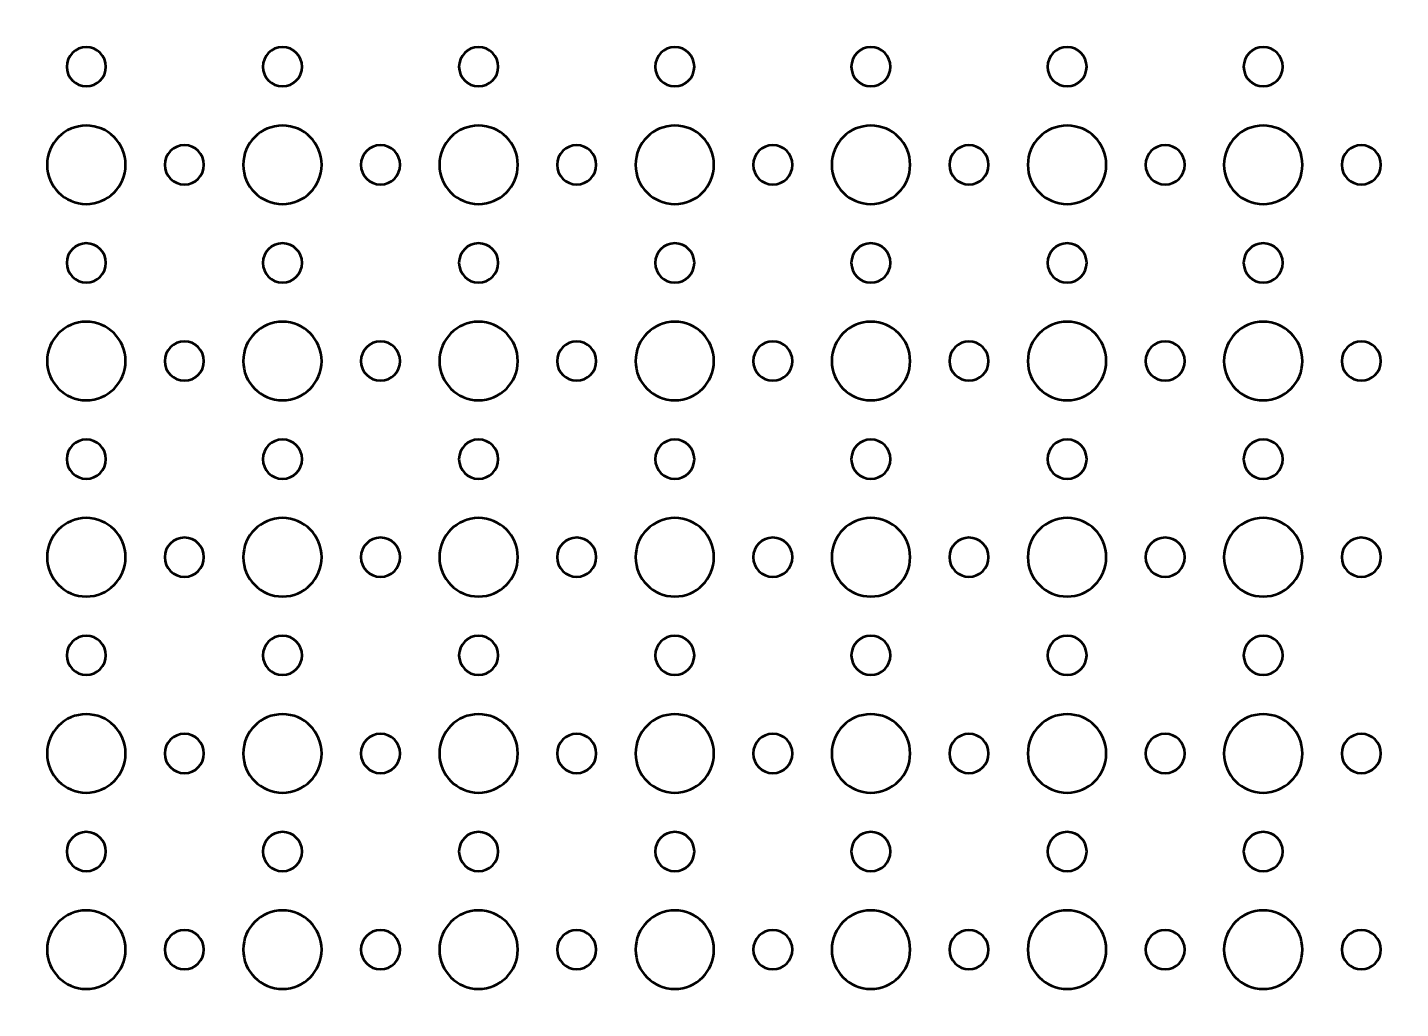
# Model space of a CAD drawing. Header units: centimetres. Extents: x -42 to 42, y -29.9 to 29.9.
# Drawn here: x 0.3 to 10.8, y -22.2 to -14.7 of the extents above; entities that cross this region are included whole.
import ezdxf

# ---------------------------------------------------------------- set-up
doc = ezdxf.new("R2010")
doc.units = ezdxf.units.CM
doc.header["$MEASUREMENT"] = 0
doc.layers.add('Layer 1', color=7, linetype='Continuous')

msp = doc.modelspace()

# ---------------------------------------------------------------- linework, layer by layer
at = {"layer": 'Layer 1', "lineweight": 53}
for points, knots in [([(41.95, 29.45), (41.95, 29.45), (41.95, -29.45), (41.95, -29.45), (41.95, -29.45), (41.95, -29.72614), (41.72614, -29.95), (41.45, -29.95), (41.45, -29.95), (41.45, -29.95), (-41.45, -29.95), (-41.45, -29.95), (-41.45, -29.95), (-41.72614, -29.95), (-41.95, -29.72614), (-41.95, -29.45), (-41.95, -29.45), (-41.95, -29.45), (-41.95, 29.45), (-41.95, 29.45), (-41.95, 29.45), (-41.95, 29.72614), (-41.72614, 29.95), (-41.45, 29.95), (-41.45, 29.95), (-41.45, 29.95), (41.45, 29.95), (41.45, 29.95), (41.45, 29.95), (41.72614, 29.95), (41.95, 29.72614), (41.95, 29.45)], [0, 0, 0, 0, 0.11111111, 0.11111111, 0.11111111, 0.11111111, 0.22222222, 0.22222222, 0.22222222, 0.22222222, 0.33333333, 0.33333333, 0.33333333, 0.33333333, 0.44444444, 0.44444444, 0.44444444, 0.44444444, 0.55555556, 0.55555556, 0.55555556, 0.55555556, 0.66666667, 0.66666667, 0.66666667, 0.66666667, 0.77777778, 0.77777778, 0.77777778, 0.77777778, 1, 1, 1, 1]), ([(0.75, -15.15), (0.66716, -15.15), (0.6, -15.08284), (0.6, -15), (0.6, -15), (0.6, -14.91716), (0.66716, -14.85), (0.75, -14.85), (0.75, -14.85), (0.83284, -14.85), (0.9, -14.91716), (0.9, -15), (0.9, -15), (0.9, -15.08284), (0.83284, -15.15), (0.75, -15.15)], [0, 0, 0, 0, 0.2, 0.2, 0.2, 0.2, 0.4, 0.4, 0.4, 0.4, 0.6, 0.6, 0.6, 0.6, 1, 1, 1, 1]), ([(2.25, -15.15), (2.16716, -15.15), (2.1, -15.08284), (2.1, -15), (2.1, -15), (2.1, -14.91716), (2.16716, -14.85), (2.25, -14.85), (2.25, -14.85), (2.33284, -14.85), (2.4, -14.91716), (2.4, -15), (2.4, -15), (2.4, -15.08284), (2.33284, -15.15), (2.25, -15.15)], [0, 0, 0, 0, 0.2, 0.2, 0.2, 0.2, 0.4, 0.4, 0.4, 0.4, 0.6, 0.6, 0.6, 0.6, 1, 1, 1, 1]), ([(3.75, -15.15), (3.66716, -15.15), (3.6, -15.08284), (3.6, -15), (3.6, -15), (3.6, -14.91716), (3.66716, -14.85), (3.75, -14.85), (3.75, -14.85), (3.83284, -14.85), (3.9, -14.91716), (3.9, -15), (3.9, -15), (3.9, -15.08284), (3.83284, -15.15), (3.75, -15.15)], [0, 0, 0, 0, 0.2, 0.2, 0.2, 0.2, 0.4, 0.4, 0.4, 0.4, 0.6, 0.6, 0.6, 0.6, 1, 1, 1, 1]), ([(5.25, -15.15), (5.16716, -15.15), (5.1, -15.08284), (5.1, -15), (5.1, -15), (5.1, -14.91716), (5.16716, -14.85), (5.25, -14.85), (5.25, -14.85), (5.33284, -14.85), (5.4, -14.91716), (5.4, -15), (5.4, -15), (5.4, -15.08284), (5.33284, -15.15), (5.25, -15.15)], [0, 0, 0, 0, 0.2, 0.2, 0.2, 0.2, 0.4, 0.4, 0.4, 0.4, 0.6, 0.6, 0.6, 0.6, 1, 1, 1, 1]), ([(6.75, -15.15), (6.66716, -15.15), (6.6, -15.08284), (6.6, -15), (6.6, -15), (6.6, -14.91716), (6.66716, -14.85), (6.75, -14.85), (6.75, -14.85), (6.83284, -14.85), (6.9, -14.91716), (6.9, -15), (6.9, -15), (6.9, -15.08284), (6.83284, -15.15), (6.75, -15.15)], [0, 0, 0, 0, 0.2, 0.2, 0.2, 0.2, 0.4, 0.4, 0.4, 0.4, 0.6, 0.6, 0.6, 0.6, 1, 1, 1, 1]), ([(8.25, -15.15), (8.16716, -15.15), (8.1, -15.08284), (8.1, -15), (8.1, -15), (8.1, -14.91716), (8.16716, -14.85), (8.25, -14.85), (8.25, -14.85), (8.33284, -14.85), (8.4, -14.91716), (8.4, -15), (8.4, -15), (8.4, -15.08284), (8.33284, -15.15), (8.25, -15.15)], [0, 0, 0, 0, 0.2, 0.2, 0.2, 0.2, 0.4, 0.4, 0.4, 0.4, 0.6, 0.6, 0.6, 0.6, 1, 1, 1, 1]), ([(9.75, -15.15), (9.66716, -15.15), (9.6, -15.08284), (9.6, -15), (9.6, -15), (9.6, -14.91716), (9.66716, -14.85), (9.75, -14.85), (9.75, -14.85), (9.83284, -14.85), (9.9, -14.91716), (9.9, -15), (9.9, -15), (9.9, -15.08284), (9.83284, -15.15), (9.75, -15.15)], [0, 0, 0, 0, 0.2, 0.2, 0.2, 0.2, 0.4, 0.4, 0.4, 0.4, 0.6, 0.6, 0.6, 0.6, 1, 1, 1, 1]), ([(0.75, -16.05), (0.58431, -16.05), (0.45, -15.91569), (0.45, -15.75), (0.45, -15.75), (0.45, -15.58431), (0.58431, -15.45), (0.75, -15.45), (0.75, -15.45), (0.91569, -15.45), (1.05, -15.58431), (1.05, -15.75), (1.05, -15.75), (1.05, -15.91569), (0.91569, -16.05), (0.75, -16.05)], [0, 0, 0, 0, 0.2, 0.2, 0.2, 0.2, 0.4, 0.4, 0.4, 0.4, 0.6, 0.6, 0.6, 0.6, 1, 1, 1, 1]), ([(2.25, -16.05), (2.08431, -16.05), (1.95, -15.91569), (1.95, -15.75), (1.95, -15.75), (1.95, -15.58431), (2.08431, -15.45), (2.25, -15.45), (2.25, -15.45), (2.41569, -15.45), (2.55, -15.58431), (2.55, -15.75), (2.55, -15.75), (2.55, -15.91569), (2.41569, -16.05), (2.25, -16.05)], [0, 0, 0, 0, 0.2, 0.2, 0.2, 0.2, 0.4, 0.4, 0.4, 0.4, 0.6, 0.6, 0.6, 0.6, 1, 1, 1, 1]), ([(3.75, -16.05), (3.58431, -16.05), (3.45, -15.91569), (3.45, -15.75), (3.45, -15.75), (3.45, -15.58431), (3.58431, -15.45), (3.75, -15.45), (3.75, -15.45), (3.91569, -15.45), (4.05, -15.58431), (4.05, -15.75), (4.05, -15.75), (4.05, -15.91569), (3.91569, -16.05), (3.75, -16.05)], [0, 0, 0, 0, 0.2, 0.2, 0.2, 0.2, 0.4, 0.4, 0.4, 0.4, 0.6, 0.6, 0.6, 0.6, 1, 1, 1, 1]), ([(5.25, -16.05), (5.08431, -16.05), (4.95, -15.91569), (4.95, -15.75), (4.95, -15.75), (4.95, -15.58431), (5.08431, -15.45), (5.25, -15.45), (5.25, -15.45), (5.41569, -15.45), (5.55, -15.58431), (5.55, -15.75), (5.55, -15.75), (5.55, -15.91569), (5.41569, -16.05), (5.25, -16.05)], [0, 0, 0, 0, 0.2, 0.2, 0.2, 0.2, 0.4, 0.4, 0.4, 0.4, 0.6, 0.6, 0.6, 0.6, 1, 1, 1, 1]), ([(6.75, -16.05), (6.58431, -16.05), (6.45, -15.91569), (6.45, -15.75), (6.45, -15.75), (6.45, -15.58431), (6.58431, -15.45), (6.75, -15.45), (6.75, -15.45), (6.91569, -15.45), (7.05, -15.58431), (7.05, -15.75), (7.05, -15.75), (7.05, -15.91569), (6.91569, -16.05), (6.75, -16.05)], [0, 0, 0, 0, 0.2, 0.2, 0.2, 0.2, 0.4, 0.4, 0.4, 0.4, 0.6, 0.6, 0.6, 0.6, 1, 1, 1, 1]), ([(8.25, -16.05), (8.08431, -16.05), (7.95, -15.91569), (7.95, -15.75), (7.95, -15.75), (7.95, -15.58431), (8.08431, -15.45), (8.25, -15.45), (8.25, -15.45), (8.41569, -15.45), (8.55, -15.58431), (8.55, -15.75), (8.55, -15.75), (8.55, -15.91569), (8.41569, -16.05), (8.25, -16.05)], [0, 0, 0, 0, 0.2, 0.2, 0.2, 0.2, 0.4, 0.4, 0.4, 0.4, 0.6, 0.6, 0.6, 0.6, 1, 1, 1, 1]), ([(9.75, -16.05), (9.58431, -16.05), (9.45, -15.91569), (9.45, -15.75), (9.45, -15.75), (9.45, -15.58431), (9.58431, -15.45), (9.75, -15.45), (9.75, -15.45), (9.91569, -15.45), (10.05, -15.58431), (10.05, -15.75), (10.05, -15.75), (10.05, -15.91569), (9.91569, -16.05), (9.75, -16.05)], [0, 0, 0, 0, 0.2, 0.2, 0.2, 0.2, 0.4, 0.4, 0.4, 0.4, 0.6, 0.6, 0.6, 0.6, 1, 1, 1, 1]), ([(1.5, -15.9), (1.41716, -15.9), (1.35, -15.83284), (1.35, -15.75), (1.35, -15.75), (1.35, -15.66716), (1.41716, -15.6), (1.5, -15.6), (1.5, -15.6), (1.58284, -15.6), (1.65, -15.66716), (1.65, -15.75), (1.65, -15.75), (1.65, -15.83284), (1.58284, -15.9), (1.5, -15.9)], [0, 0, 0, 0, 0.2, 0.2, 0.2, 0.2, 0.4, 0.4, 0.4, 0.4, 0.6, 0.6, 0.6, 0.6, 1, 1, 1, 1]), ([(3, -15.9), (2.91716, -15.9), (2.85, -15.83284), (2.85, -15.75), (2.85, -15.75), (2.85, -15.66716), (2.91716, -15.6), (3, -15.6), (3, -15.6), (3.08284, -15.6), (3.15, -15.66716), (3.15, -15.75), (3.15, -15.75), (3.15, -15.83284), (3.08284, -15.9), (3, -15.9)], [0, 0, 0, 0, 0.2, 0.2, 0.2, 0.2, 0.4, 0.4, 0.4, 0.4, 0.6, 0.6, 0.6, 0.6, 1, 1, 1, 1]), ([(4.5, -15.9), (4.41716, -15.9), (4.35, -15.83284), (4.35, -15.75), (4.35, -15.75), (4.35, -15.66716), (4.41716, -15.6), (4.5, -15.6), (4.5, -15.6), (4.58284, -15.6), (4.65, -15.66716), (4.65, -15.75), (4.65, -15.75), (4.65, -15.83284), (4.58284, -15.9), (4.5, -15.9)], [0, 0, 0, 0, 0.2, 0.2, 0.2, 0.2, 0.4, 0.4, 0.4, 0.4, 0.6, 0.6, 0.6, 0.6, 1, 1, 1, 1]), ([(6, -15.9), (5.91716, -15.9), (5.85, -15.83284), (5.85, -15.75), (5.85, -15.75), (5.85, -15.66716), (5.91716, -15.6), (6, -15.6), (6, -15.6), (6.08284, -15.6), (6.15, -15.66716), (6.15, -15.75), (6.15, -15.75), (6.15, -15.83284), (6.08284, -15.9), (6, -15.9)], [0, 0, 0, 0, 0.2, 0.2, 0.2, 0.2, 0.4, 0.4, 0.4, 0.4, 0.6, 0.6, 0.6, 0.6, 1, 1, 1, 1]), ([(7.5, -15.9), (7.41716, -15.9), (7.35, -15.83284), (7.35, -15.75), (7.35, -15.75), (7.35, -15.66716), (7.41716, -15.6), (7.5, -15.6), (7.5, -15.6), (7.58284, -15.6), (7.65, -15.66716), (7.65, -15.75), (7.65, -15.75), (7.65, -15.83284), (7.58284, -15.9), (7.5, -15.9)], [0, 0, 0, 0, 0.2, 0.2, 0.2, 0.2, 0.4, 0.4, 0.4, 0.4, 0.6, 0.6, 0.6, 0.6, 1, 1, 1, 1]), ([(9, -15.9), (8.91716, -15.9), (8.85, -15.83284), (8.85, -15.75), (8.85, -15.75), (8.85, -15.66716), (8.91716, -15.6), (9, -15.6), (9, -15.6), (9.08284, -15.6), (9.15, -15.66716), (9.15, -15.75), (9.15, -15.75), (9.15, -15.83284), (9.08284, -15.9), (9, -15.9)], [0, 0, 0, 0, 0.2, 0.2, 0.2, 0.2, 0.4, 0.4, 0.4, 0.4, 0.6, 0.6, 0.6, 0.6, 1, 1, 1, 1]), ([(10.5, -15.9), (10.41716, -15.9), (10.35, -15.83284), (10.35, -15.75), (10.35, -15.75), (10.35, -15.66716), (10.41716, -15.6), (10.5, -15.6), (10.5, -15.6), (10.58284, -15.6), (10.65, -15.66716), (10.65, -15.75), (10.65, -15.75), (10.65, -15.83284), (10.58284, -15.9), (10.5, -15.9)], [0, 0, 0, 0, 0.2, 0.2, 0.2, 0.2, 0.4, 0.4, 0.4, 0.4, 0.6, 0.6, 0.6, 0.6, 1, 1, 1, 1]), ([(0.75, -16.65), (0.66716, -16.65), (0.6, -16.58284), (0.6, -16.5), (0.6, -16.5), (0.6, -16.41716), (0.66716, -16.35), (0.75, -16.35), (0.75, -16.35), (0.83284, -16.35), (0.9, -16.41716), (0.9, -16.5), (0.9, -16.5), (0.9, -16.58284), (0.83284, -16.65), (0.75, -16.65)], [0, 0, 0, 0, 0.2, 0.2, 0.2, 0.2, 0.4, 0.4, 0.4, 0.4, 0.6, 0.6, 0.6, 0.6, 1, 1, 1, 1]), ([(2.25, -16.65), (2.16716, -16.65), (2.1, -16.58284), (2.1, -16.5), (2.1, -16.5), (2.1, -16.41716), (2.16716, -16.35), (2.25, -16.35), (2.25, -16.35), (2.33284, -16.35), (2.4, -16.41716), (2.4, -16.5), (2.4, -16.5), (2.4, -16.58284), (2.33284, -16.65), (2.25, -16.65)], [0, 0, 0, 0, 0.2, 0.2, 0.2, 0.2, 0.4, 0.4, 0.4, 0.4, 0.6, 0.6, 0.6, 0.6, 1, 1, 1, 1]), ([(3.75, -16.65), (3.66716, -16.65), (3.6, -16.58284), (3.6, -16.5), (3.6, -16.5), (3.6, -16.41716), (3.66716, -16.35), (3.75, -16.35), (3.75, -16.35), (3.83284, -16.35), (3.9, -16.41716), (3.9, -16.5), (3.9, -16.5), (3.9, -16.58284), (3.83284, -16.65), (3.75, -16.65)], [0, 0, 0, 0, 0.2, 0.2, 0.2, 0.2, 0.4, 0.4, 0.4, 0.4, 0.6, 0.6, 0.6, 0.6, 1, 1, 1, 1]), ([(5.25, -16.65), (5.16716, -16.65), (5.1, -16.58284), (5.1, -16.5), (5.1, -16.5), (5.1, -16.41716), (5.16716, -16.35), (5.25, -16.35), (5.25, -16.35), (5.33284, -16.35), (5.4, -16.41716), (5.4, -16.5), (5.4, -16.5), (5.4, -16.58284), (5.33284, -16.65), (5.25, -16.65)], [0, 0, 0, 0, 0.2, 0.2, 0.2, 0.2, 0.4, 0.4, 0.4, 0.4, 0.6, 0.6, 0.6, 0.6, 1, 1, 1, 1]), ([(6.75, -16.65), (6.66716, -16.65), (6.6, -16.58284), (6.6, -16.5), (6.6, -16.5), (6.6, -16.41716), (6.66716, -16.35), (6.75, -16.35), (6.75, -16.35), (6.83284, -16.35), (6.9, -16.41716), (6.9, -16.5), (6.9, -16.5), (6.9, -16.58284), (6.83284, -16.65), (6.75, -16.65)], [0, 0, 0, 0, 0.2, 0.2, 0.2, 0.2, 0.4, 0.4, 0.4, 0.4, 0.6, 0.6, 0.6, 0.6, 1, 1, 1, 1]), ([(8.25, -16.65), (8.16716, -16.65), (8.1, -16.58284), (8.1, -16.5), (8.1, -16.5), (8.1, -16.41716), (8.16716, -16.35), (8.25, -16.35), (8.25, -16.35), (8.33284, -16.35), (8.4, -16.41716), (8.4, -16.5), (8.4, -16.5), (8.4, -16.58284), (8.33284, -16.65), (8.25, -16.65)], [0, 0, 0, 0, 0.2, 0.2, 0.2, 0.2, 0.4, 0.4, 0.4, 0.4, 0.6, 0.6, 0.6, 0.6, 1, 1, 1, 1]), ([(9.75, -16.65), (9.66716, -16.65), (9.6, -16.58284), (9.6, -16.5), (9.6, -16.5), (9.6, -16.41716), (9.66716, -16.35), (9.75, -16.35), (9.75, -16.35), (9.83284, -16.35), (9.9, -16.41716), (9.9, -16.5), (9.9, -16.5), (9.9, -16.58284), (9.83284, -16.65), (9.75, -16.65)], [0, 0, 0, 0, 0.2, 0.2, 0.2, 0.2, 0.4, 0.4, 0.4, 0.4, 0.6, 0.6, 0.6, 0.6, 1, 1, 1, 1]), ([(0.75, -17.55), (0.58431, -17.55), (0.45, -17.41569), (0.45, -17.25), (0.45, -17.25), (0.45, -17.08431), (0.58431, -16.95), (0.75, -16.95), (0.75, -16.95), (0.91569, -16.95), (1.05, -17.08431), (1.05, -17.25), (1.05, -17.25), (1.05, -17.41569), (0.91569, -17.55), (0.75, -17.55)], [0, 0, 0, 0, 0.2, 0.2, 0.2, 0.2, 0.4, 0.4, 0.4, 0.4, 0.6, 0.6, 0.6, 0.6, 1, 1, 1, 1]), ([(2.25, -17.55), (2.08431, -17.55), (1.95, -17.41569), (1.95, -17.25), (1.95, -17.25), (1.95, -17.08431), (2.08431, -16.95), (2.25, -16.95), (2.25, -16.95), (2.41569, -16.95), (2.55, -17.08431), (2.55, -17.25), (2.55, -17.25), (2.55, -17.41569), (2.41569, -17.55), (2.25, -17.55)], [0, 0, 0, 0, 0.2, 0.2, 0.2, 0.2, 0.4, 0.4, 0.4, 0.4, 0.6, 0.6, 0.6, 0.6, 1, 1, 1, 1]), ([(3.75, -17.55), (3.58431, -17.55), (3.45, -17.41569), (3.45, -17.25), (3.45, -17.25), (3.45, -17.08431), (3.58431, -16.95), (3.75, -16.95), (3.75, -16.95), (3.91569, -16.95), (4.05, -17.08431), (4.05, -17.25), (4.05, -17.25), (4.05, -17.41569), (3.91569, -17.55), (3.75, -17.55)], [0, 0, 0, 0, 0.2, 0.2, 0.2, 0.2, 0.4, 0.4, 0.4, 0.4, 0.6, 0.6, 0.6, 0.6, 1, 1, 1, 1]), ([(5.25, -17.55), (5.08431, -17.55), (4.95, -17.41569), (4.95, -17.25), (4.95, -17.25), (4.95, -17.08431), (5.08431, -16.95), (5.25, -16.95), (5.25, -16.95), (5.41569, -16.95), (5.55, -17.08431), (5.55, -17.25), (5.55, -17.25), (5.55, -17.41569), (5.41569, -17.55), (5.25, -17.55)], [0, 0, 0, 0, 0.2, 0.2, 0.2, 0.2, 0.4, 0.4, 0.4, 0.4, 0.6, 0.6, 0.6, 0.6, 1, 1, 1, 1]), ([(6.75, -17.55), (6.58431, -17.55), (6.45, -17.41569), (6.45, -17.25), (6.45, -17.25), (6.45, -17.08431), (6.58431, -16.95), (6.75, -16.95), (6.75, -16.95), (6.91569, -16.95), (7.05, -17.08431), (7.05, -17.25), (7.05, -17.25), (7.05, -17.41569), (6.91569, -17.55), (6.75, -17.55)], [0, 0, 0, 0, 0.2, 0.2, 0.2, 0.2, 0.4, 0.4, 0.4, 0.4, 0.6, 0.6, 0.6, 0.6, 1, 1, 1, 1]), ([(8.25, -17.55), (8.08431, -17.55), (7.95, -17.41569), (7.95, -17.25), (7.95, -17.25), (7.95, -17.08431), (8.08431, -16.95), (8.25, -16.95), (8.25, -16.95), (8.41569, -16.95), (8.55, -17.08431), (8.55, -17.25), (8.55, -17.25), (8.55, -17.41569), (8.41569, -17.55), (8.25, -17.55)], [0, 0, 0, 0, 0.2, 0.2, 0.2, 0.2, 0.4, 0.4, 0.4, 0.4, 0.6, 0.6, 0.6, 0.6, 1, 1, 1, 1]), ([(9.75, -17.55), (9.58431, -17.55), (9.45, -17.41569), (9.45, -17.25), (9.45, -17.25), (9.45, -17.08431), (9.58431, -16.95), (9.75, -16.95), (9.75, -16.95), (9.91569, -16.95), (10.05, -17.08431), (10.05, -17.25), (10.05, -17.25), (10.05, -17.41569), (9.91569, -17.55), (9.75, -17.55)], [0, 0, 0, 0, 0.2, 0.2, 0.2, 0.2, 0.4, 0.4, 0.4, 0.4, 0.6, 0.6, 0.6, 0.6, 1, 1, 1, 1]), ([(1.5, -17.4), (1.41716, -17.4), (1.35, -17.33284), (1.35, -17.25), (1.35, -17.25), (1.35, -17.16716), (1.41716, -17.1), (1.5, -17.1), (1.5, -17.1), (1.58284, -17.1), (1.65, -17.16716), (1.65, -17.25), (1.65, -17.25), (1.65, -17.33284), (1.58284, -17.4), (1.5, -17.4)], [0, 0, 0, 0, 0.2, 0.2, 0.2, 0.2, 0.4, 0.4, 0.4, 0.4, 0.6, 0.6, 0.6, 0.6, 1, 1, 1, 1]), ([(3, -17.4), (2.91716, -17.4), (2.85, -17.33284), (2.85, -17.25), (2.85, -17.25), (2.85, -17.16716), (2.91716, -17.1), (3, -17.1), (3, -17.1), (3.08284, -17.1), (3.15, -17.16716), (3.15, -17.25), (3.15, -17.25), (3.15, -17.33284), (3.08284, -17.4), (3, -17.4)], [0, 0, 0, 0, 0.2, 0.2, 0.2, 0.2, 0.4, 0.4, 0.4, 0.4, 0.6, 0.6, 0.6, 0.6, 1, 1, 1, 1]), ([(4.5, -17.4), (4.41716, -17.4), (4.35, -17.33284), (4.35, -17.25), (4.35, -17.25), (4.35, -17.16716), (4.41716, -17.1), (4.5, -17.1), (4.5, -17.1), (4.58284, -17.1), (4.65, -17.16716), (4.65, -17.25), (4.65, -17.25), (4.65, -17.33284), (4.58284, -17.4), (4.5, -17.4)], [0, 0, 0, 0, 0.2, 0.2, 0.2, 0.2, 0.4, 0.4, 0.4, 0.4, 0.6, 0.6, 0.6, 0.6, 1, 1, 1, 1]), ([(6, -17.4), (5.91716, -17.4), (5.85, -17.33284), (5.85, -17.25), (5.85, -17.25), (5.85, -17.16716), (5.91716, -17.1), (6, -17.1), (6, -17.1), (6.08284, -17.1), (6.15, -17.16716), (6.15, -17.25), (6.15, -17.25), (6.15, -17.33284), (6.08284, -17.4), (6, -17.4)], [0, 0, 0, 0, 0.2, 0.2, 0.2, 0.2, 0.4, 0.4, 0.4, 0.4, 0.6, 0.6, 0.6, 0.6, 1, 1, 1, 1]), ([(7.5, -17.4), (7.41716, -17.4), (7.35, -17.33284), (7.35, -17.25), (7.35, -17.25), (7.35, -17.16716), (7.41716, -17.1), (7.5, -17.1), (7.5, -17.1), (7.58284, -17.1), (7.65, -17.16716), (7.65, -17.25), (7.65, -17.25), (7.65, -17.33284), (7.58284, -17.4), (7.5, -17.4)], [0, 0, 0, 0, 0.2, 0.2, 0.2, 0.2, 0.4, 0.4, 0.4, 0.4, 0.6, 0.6, 0.6, 0.6, 1, 1, 1, 1]), ([(9, -17.4), (8.91716, -17.4), (8.85, -17.33284), (8.85, -17.25), (8.85, -17.25), (8.85, -17.16716), (8.91716, -17.1), (9, -17.1), (9, -17.1), (9.08284, -17.1), (9.15, -17.16716), (9.15, -17.25), (9.15, -17.25), (9.15, -17.33284), (9.08284, -17.4), (9, -17.4)], [0, 0, 0, 0, 0.2, 0.2, 0.2, 0.2, 0.4, 0.4, 0.4, 0.4, 0.6, 0.6, 0.6, 0.6, 1, 1, 1, 1]), ([(10.5, -17.4), (10.41716, -17.4), (10.35, -17.33284), (10.35, -17.25), (10.35, -17.25), (10.35, -17.16716), (10.41716, -17.1), (10.5, -17.1), (10.5, -17.1), (10.58284, -17.1), (10.65, -17.16716), (10.65, -17.25), (10.65, -17.25), (10.65, -17.33284), (10.58284, -17.4), (10.5, -17.4)], [0, 0, 0, 0, 0.2, 0.2, 0.2, 0.2, 0.4, 0.4, 0.4, 0.4, 0.6, 0.6, 0.6, 0.6, 1, 1, 1, 1]), ([(0.75, -18.15), (0.66716, -18.15), (0.6, -18.08284), (0.6, -18), (0.6, -18), (0.6, -17.91716), (0.66716, -17.85), (0.75, -17.85), (0.75, -17.85), (0.83284, -17.85), (0.9, -17.91716), (0.9, -18), (0.9, -18), (0.9, -18.08284), (0.83284, -18.15), (0.75, -18.15)], [0, 0, 0, 0, 0.2, 0.2, 0.2, 0.2, 0.4, 0.4, 0.4, 0.4, 0.6, 0.6, 0.6, 0.6, 1, 1, 1, 1]), ([(2.25, -18.15), (2.16716, -18.15), (2.1, -18.08284), (2.1, -18), (2.1, -18), (2.1, -17.91716), (2.16716, -17.85), (2.25, -17.85), (2.25, -17.85), (2.33284, -17.85), (2.4, -17.91716), (2.4, -18), (2.4, -18), (2.4, -18.08284), (2.33284, -18.15), (2.25, -18.15)], [0, 0, 0, 0, 0.2, 0.2, 0.2, 0.2, 0.4, 0.4, 0.4, 0.4, 0.6, 0.6, 0.6, 0.6, 1, 1, 1, 1]), ([(3.75, -18.15), (3.66716, -18.15), (3.6, -18.08284), (3.6, -18), (3.6, -18), (3.6, -17.91716), (3.66716, -17.85), (3.75, -17.85), (3.75, -17.85), (3.83284, -17.85), (3.9, -17.91716), (3.9, -18), (3.9, -18), (3.9, -18.08284), (3.83284, -18.15), (3.75, -18.15)], [0, 0, 0, 0, 0.2, 0.2, 0.2, 0.2, 0.4, 0.4, 0.4, 0.4, 0.6, 0.6, 0.6, 0.6, 1, 1, 1, 1]), ([(5.25, -18.15), (5.16716, -18.15), (5.1, -18.08284), (5.1, -18), (5.1, -18), (5.1, -17.91716), (5.16716, -17.85), (5.25, -17.85), (5.25, -17.85), (5.33284, -17.85), (5.4, -17.91716), (5.4, -18), (5.4, -18), (5.4, -18.08284), (5.33284, -18.15), (5.25, -18.15)], [0, 0, 0, 0, 0.2, 0.2, 0.2, 0.2, 0.4, 0.4, 0.4, 0.4, 0.6, 0.6, 0.6, 0.6, 1, 1, 1, 1]), ([(6.75, -18.15), (6.66716, -18.15), (6.6, -18.08284), (6.6, -18), (6.6, -18), (6.6, -17.91716), (6.66716, -17.85), (6.75, -17.85), (6.75, -17.85), (6.83284, -17.85), (6.9, -17.91716), (6.9, -18), (6.9, -18), (6.9, -18.08284), (6.83284, -18.15), (6.75, -18.15)], [0, 0, 0, 0, 0.2, 0.2, 0.2, 0.2, 0.4, 0.4, 0.4, 0.4, 0.6, 0.6, 0.6, 0.6, 1, 1, 1, 1]), ([(8.25, -18.15), (8.16716, -18.15), (8.1, -18.08284), (8.1, -18), (8.1, -18), (8.1, -17.91716), (8.16716, -17.85), (8.25, -17.85), (8.25, -17.85), (8.33284, -17.85), (8.4, -17.91716), (8.4, -18), (8.4, -18), (8.4, -18.08284), (8.33284, -18.15), (8.25, -18.15)], [0, 0, 0, 0, 0.2, 0.2, 0.2, 0.2, 0.4, 0.4, 0.4, 0.4, 0.6, 0.6, 0.6, 0.6, 1, 1, 1, 1]), ([(9.75, -18.15), (9.66716, -18.15), (9.6, -18.08284), (9.6, -18), (9.6, -18), (9.6, -17.91716), (9.66716, -17.85), (9.75, -17.85), (9.75, -17.85), (9.83284, -17.85), (9.9, -17.91716), (9.9, -18), (9.9, -18), (9.9, -18.08284), (9.83284, -18.15), (9.75, -18.15)], [0, 0, 0, 0, 0.2, 0.2, 0.2, 0.2, 0.4, 0.4, 0.4, 0.4, 0.6, 0.6, 0.6, 0.6, 1, 1, 1, 1]), ([(0.75, -19.05), (0.58431, -19.05), (0.45, -18.91569), (0.45, -18.75), (0.45, -18.75), (0.45, -18.58431), (0.58431, -18.45), (0.75, -18.45), (0.75, -18.45), (0.91569, -18.45), (1.05, -18.58431), (1.05, -18.75), (1.05, -18.75), (1.05, -18.91569), (0.91569, -19.05), (0.75, -19.05)], [0, 0, 0, 0, 0.2, 0.2, 0.2, 0.2, 0.4, 0.4, 0.4, 0.4, 0.6, 0.6, 0.6, 0.6, 1, 1, 1, 1]), ([(2.25, -19.05), (2.08431, -19.05), (1.95, -18.91569), (1.95, -18.75), (1.95, -18.75), (1.95, -18.58431), (2.08431, -18.45), (2.25, -18.45), (2.25, -18.45), (2.41569, -18.45), (2.55, -18.58431), (2.55, -18.75), (2.55, -18.75), (2.55, -18.91569), (2.41569, -19.05), (2.25, -19.05)], [0, 0, 0, 0, 0.2, 0.2, 0.2, 0.2, 0.4, 0.4, 0.4, 0.4, 0.6, 0.6, 0.6, 0.6, 1, 1, 1, 1]), ([(3.75, -19.05), (3.58431, -19.05), (3.45, -18.91569), (3.45, -18.75), (3.45, -18.75), (3.45, -18.58431), (3.58431, -18.45), (3.75, -18.45), (3.75, -18.45), (3.91569, -18.45), (4.05, -18.58431), (4.05, -18.75), (4.05, -18.75), (4.05, -18.91569), (3.91569, -19.05), (3.75, -19.05)], [0, 0, 0, 0, 0.2, 0.2, 0.2, 0.2, 0.4, 0.4, 0.4, 0.4, 0.6, 0.6, 0.6, 0.6, 1, 1, 1, 1]), ([(5.25, -19.05), (5.08431, -19.05), (4.95, -18.91569), (4.95, -18.75), (4.95, -18.75), (4.95, -18.58431), (5.08431, -18.45), (5.25, -18.45), (5.25, -18.45), (5.41569, -18.45), (5.55, -18.58431), (5.55, -18.75), (5.55, -18.75), (5.55, -18.91569), (5.41569, -19.05), (5.25, -19.05)], [0, 0, 0, 0, 0.2, 0.2, 0.2, 0.2, 0.4, 0.4, 0.4, 0.4, 0.6, 0.6, 0.6, 0.6, 1, 1, 1, 1]), ([(6.75, -19.05), (6.58431, -19.05), (6.45, -18.91569), (6.45, -18.75), (6.45, -18.75), (6.45, -18.58431), (6.58431, -18.45), (6.75, -18.45), (6.75, -18.45), (6.91569, -18.45), (7.05, -18.58431), (7.05, -18.75), (7.05, -18.75), (7.05, -18.91569), (6.91569, -19.05), (6.75, -19.05)], [0, 0, 0, 0, 0.2, 0.2, 0.2, 0.2, 0.4, 0.4, 0.4, 0.4, 0.6, 0.6, 0.6, 0.6, 1, 1, 1, 1]), ([(8.25, -19.05), (8.08431, -19.05), (7.95, -18.91569), (7.95, -18.75), (7.95, -18.75), (7.95, -18.58431), (8.08431, -18.45), (8.25, -18.45), (8.25, -18.45), (8.41569, -18.45), (8.55, -18.58431), (8.55, -18.75), (8.55, -18.75), (8.55, -18.91569), (8.41569, -19.05), (8.25, -19.05)], [0, 0, 0, 0, 0.2, 0.2, 0.2, 0.2, 0.4, 0.4, 0.4, 0.4, 0.6, 0.6, 0.6, 0.6, 1, 1, 1, 1]), ([(9.75, -19.05), (9.58431, -19.05), (9.45, -18.91569), (9.45, -18.75), (9.45, -18.75), (9.45, -18.58431), (9.58431, -18.45), (9.75, -18.45), (9.75, -18.45), (9.91569, -18.45), (10.05, -18.58431), (10.05, -18.75), (10.05, -18.75), (10.05, -18.91569), (9.91569, -19.05), (9.75, -19.05)], [0, 0, 0, 0, 0.2, 0.2, 0.2, 0.2, 0.4, 0.4, 0.4, 0.4, 0.6, 0.6, 0.6, 0.6, 1, 1, 1, 1]), ([(1.5, -18.9), (1.41716, -18.9), (1.35, -18.83284), (1.35, -18.75), (1.35, -18.75), (1.35, -18.66716), (1.41716, -18.6), (1.5, -18.6), (1.5, -18.6), (1.58284, -18.6), (1.65, -18.66716), (1.65, -18.75), (1.65, -18.75), (1.65, -18.83284), (1.58284, -18.9), (1.5, -18.9)], [0, 0, 0, 0, 0.2, 0.2, 0.2, 0.2, 0.4, 0.4, 0.4, 0.4, 0.6, 0.6, 0.6, 0.6, 1, 1, 1, 1]), ([(3, -18.9), (2.91716, -18.9), (2.85, -18.83284), (2.85, -18.75), (2.85, -18.75), (2.85, -18.66716), (2.91716, -18.6), (3, -18.6), (3, -18.6), (3.08284, -18.6), (3.15, -18.66716), (3.15, -18.75), (3.15, -18.75), (3.15, -18.83284), (3.08284, -18.9), (3, -18.9)], [0, 0, 0, 0, 0.2, 0.2, 0.2, 0.2, 0.4, 0.4, 0.4, 0.4, 0.6, 0.6, 0.6, 0.6, 1, 1, 1, 1]), ([(4.5, -18.9), (4.41716, -18.9), (4.35, -18.83284), (4.35, -18.75), (4.35, -18.75), (4.35, -18.66716), (4.41716, -18.6), (4.5, -18.6), (4.5, -18.6), (4.58284, -18.6), (4.65, -18.66716), (4.65, -18.75), (4.65, -18.75), (4.65, -18.83284), (4.58284, -18.9), (4.5, -18.9)], [0, 0, 0, 0, 0.2, 0.2, 0.2, 0.2, 0.4, 0.4, 0.4, 0.4, 0.6, 0.6, 0.6, 0.6, 1, 1, 1, 1]), ([(6, -18.9), (5.91716, -18.9), (5.85, -18.83284), (5.85, -18.75), (5.85, -18.75), (5.85, -18.66716), (5.91716, -18.6), (6, -18.6), (6, -18.6), (6.08284, -18.6), (6.15, -18.66716), (6.15, -18.75), (6.15, -18.75), (6.15, -18.83284), (6.08284, -18.9), (6, -18.9)], [0, 0, 0, 0, 0.2, 0.2, 0.2, 0.2, 0.4, 0.4, 0.4, 0.4, 0.6, 0.6, 0.6, 0.6, 1, 1, 1, 1]), ([(7.5, -18.9), (7.41716, -18.9), (7.35, -18.83284), (7.35, -18.75), (7.35, -18.75), (7.35, -18.66716), (7.41716, -18.6), (7.5, -18.6), (7.5, -18.6), (7.58284, -18.6), (7.65, -18.66716), (7.65, -18.75), (7.65, -18.75), (7.65, -18.83284), (7.58284, -18.9), (7.5, -18.9)], [0, 0, 0, 0, 0.2, 0.2, 0.2, 0.2, 0.4, 0.4, 0.4, 0.4, 0.6, 0.6, 0.6, 0.6, 1, 1, 1, 1]), ([(9, -18.9), (8.91716, -18.9), (8.85, -18.83284), (8.85, -18.75), (8.85, -18.75), (8.85, -18.66716), (8.91716, -18.6), (9, -18.6), (9, -18.6), (9.08284, -18.6), (9.15, -18.66716), (9.15, -18.75), (9.15, -18.75), (9.15, -18.83284), (9.08284, -18.9), (9, -18.9)], [0, 0, 0, 0, 0.2, 0.2, 0.2, 0.2, 0.4, 0.4, 0.4, 0.4, 0.6, 0.6, 0.6, 0.6, 1, 1, 1, 1]), ([(10.5, -18.9), (10.41716, -18.9), (10.35, -18.83284), (10.35, -18.75), (10.35, -18.75), (10.35, -18.66716), (10.41716, -18.6), (10.5, -18.6), (10.5, -18.6), (10.58284, -18.6), (10.65, -18.66716), (10.65, -18.75), (10.65, -18.75), (10.65, -18.83284), (10.58284, -18.9), (10.5, -18.9)], [0, 0, 0, 0, 0.2, 0.2, 0.2, 0.2, 0.4, 0.4, 0.4, 0.4, 0.6, 0.6, 0.6, 0.6, 1, 1, 1, 1]), ([(0.75, -19.65), (0.66716, -19.65), (0.6, -19.58284), (0.6, -19.5), (0.6, -19.5), (0.6, -19.41716), (0.66716, -19.35), (0.75, -19.35), (0.75, -19.35), (0.83284, -19.35), (0.9, -19.41716), (0.9, -19.5), (0.9, -19.5), (0.9, -19.58284), (0.83284, -19.65), (0.75, -19.65)], [0, 0, 0, 0, 0.2, 0.2, 0.2, 0.2, 0.4, 0.4, 0.4, 0.4, 0.6, 0.6, 0.6, 0.6, 1, 1, 1, 1]), ([(2.25, -19.65), (2.16716, -19.65), (2.1, -19.58284), (2.1, -19.5), (2.1, -19.5), (2.1, -19.41716), (2.16716, -19.35), (2.25, -19.35), (2.25, -19.35), (2.33284, -19.35), (2.4, -19.41716), (2.4, -19.5), (2.4, -19.5), (2.4, -19.58284), (2.33284, -19.65), (2.25, -19.65)], [0, 0, 0, 0, 0.2, 0.2, 0.2, 0.2, 0.4, 0.4, 0.4, 0.4, 0.6, 0.6, 0.6, 0.6, 1, 1, 1, 1]), ([(3.75, -19.65), (3.66716, -19.65), (3.6, -19.58284), (3.6, -19.5), (3.6, -19.5), (3.6, -19.41716), (3.66716, -19.35), (3.75, -19.35), (3.75, -19.35), (3.83284, -19.35), (3.9, -19.41716), (3.9, -19.5), (3.9, -19.5), (3.9, -19.58284), (3.83284, -19.65), (3.75, -19.65)], [0, 0, 0, 0, 0.2, 0.2, 0.2, 0.2, 0.4, 0.4, 0.4, 0.4, 0.6, 0.6, 0.6, 0.6, 1, 1, 1, 1]), ([(5.25, -19.65), (5.16716, -19.65), (5.1, -19.58284), (5.1, -19.5), (5.1, -19.5), (5.1, -19.41716), (5.16716, -19.35), (5.25, -19.35), (5.25, -19.35), (5.33284, -19.35), (5.4, -19.41716), (5.4, -19.5), (5.4, -19.5), (5.4, -19.58284), (5.33284, -19.65), (5.25, -19.65)], [0, 0, 0, 0, 0.2, 0.2, 0.2, 0.2, 0.4, 0.4, 0.4, 0.4, 0.6, 0.6, 0.6, 0.6, 1, 1, 1, 1]), ([(6.75, -19.65), (6.66716, -19.65), (6.6, -19.58284), (6.6, -19.5), (6.6, -19.5), (6.6, -19.41716), (6.66716, -19.35), (6.75, -19.35), (6.75, -19.35), (6.83284, -19.35), (6.9, -19.41716), (6.9, -19.5), (6.9, -19.5), (6.9, -19.58284), (6.83284, -19.65), (6.75, -19.65)], [0, 0, 0, 0, 0.2, 0.2, 0.2, 0.2, 0.4, 0.4, 0.4, 0.4, 0.6, 0.6, 0.6, 0.6, 1, 1, 1, 1]), ([(8.25, -19.65), (8.16716, -19.65), (8.1, -19.58284), (8.1, -19.5), (8.1, -19.5), (8.1, -19.41716), (8.16716, -19.35), (8.25, -19.35), (8.25, -19.35), (8.33284, -19.35), (8.4, -19.41716), (8.4, -19.5), (8.4, -19.5), (8.4, -19.58284), (8.33284, -19.65), (8.25, -19.65)], [0, 0, 0, 0, 0.2, 0.2, 0.2, 0.2, 0.4, 0.4, 0.4, 0.4, 0.6, 0.6, 0.6, 0.6, 1, 1, 1, 1]), ([(9.75, -19.65), (9.66716, -19.65), (9.6, -19.58284), (9.6, -19.5), (9.6, -19.5), (9.6, -19.41716), (9.66716, -19.35), (9.75, -19.35), (9.75, -19.35), (9.83284, -19.35), (9.9, -19.41716), (9.9, -19.5), (9.9, -19.5), (9.9, -19.58284), (9.83284, -19.65), (9.75, -19.65)], [0, 0, 0, 0, 0.2, 0.2, 0.2, 0.2, 0.4, 0.4, 0.4, 0.4, 0.6, 0.6, 0.6, 0.6, 1, 1, 1, 1]), ([(0.75, -20.55), (0.58431, -20.55), (0.45, -20.41569), (0.45, -20.25), (0.45, -20.25), (0.45, -20.08431), (0.58431, -19.95), (0.75, -19.95), (0.75, -19.95), (0.91569, -19.95), (1.05, -20.08431), (1.05, -20.25), (1.05, -20.25), (1.05, -20.41569), (0.91569, -20.55), (0.75, -20.55)], [0, 0, 0, 0, 0.2, 0.2, 0.2, 0.2, 0.4, 0.4, 0.4, 0.4, 0.6, 0.6, 0.6, 0.6, 1, 1, 1, 1]), ([(2.25, -20.55), (2.08431, -20.55), (1.95, -20.41569), (1.95, -20.25), (1.95, -20.25), (1.95, -20.08431), (2.08431, -19.95), (2.25, -19.95), (2.25, -19.95), (2.41569, -19.95), (2.55, -20.08431), (2.55, -20.25), (2.55, -20.25), (2.55, -20.41569), (2.41569, -20.55), (2.25, -20.55)], [0, 0, 0, 0, 0.2, 0.2, 0.2, 0.2, 0.4, 0.4, 0.4, 0.4, 0.6, 0.6, 0.6, 0.6, 1, 1, 1, 1]), ([(3.75, -20.55), (3.58431, -20.55), (3.45, -20.41569), (3.45, -20.25), (3.45, -20.25), (3.45, -20.08431), (3.58431, -19.95), (3.75, -19.95), (3.75, -19.95), (3.91569, -19.95), (4.05, -20.08431), (4.05, -20.25), (4.05, -20.25), (4.05, -20.41569), (3.91569, -20.55), (3.75, -20.55)], [0, 0, 0, 0, 0.2, 0.2, 0.2, 0.2, 0.4, 0.4, 0.4, 0.4, 0.6, 0.6, 0.6, 0.6, 1, 1, 1, 1]), ([(5.25, -20.55), (5.08431, -20.55), (4.95, -20.41569), (4.95, -20.25), (4.95, -20.25), (4.95, -20.08431), (5.08431, -19.95), (5.25, -19.95), (5.25, -19.95), (5.41569, -19.95), (5.55, -20.08431), (5.55, -20.25), (5.55, -20.25), (5.55, -20.41569), (5.41569, -20.55), (5.25, -20.55)], [0, 0, 0, 0, 0.2, 0.2, 0.2, 0.2, 0.4, 0.4, 0.4, 0.4, 0.6, 0.6, 0.6, 0.6, 1, 1, 1, 1]), ([(6.75, -20.55), (6.58431, -20.55), (6.45, -20.41569), (6.45, -20.25), (6.45, -20.25), (6.45, -20.08431), (6.58431, -19.95), (6.75, -19.95), (6.75, -19.95), (6.91569, -19.95), (7.05, -20.08431), (7.05, -20.25), (7.05, -20.25), (7.05, -20.41569), (6.91569, -20.55), (6.75, -20.55)], [0, 0, 0, 0, 0.2, 0.2, 0.2, 0.2, 0.4, 0.4, 0.4, 0.4, 0.6, 0.6, 0.6, 0.6, 1, 1, 1, 1]), ([(8.25, -20.55), (8.08431, -20.55), (7.95, -20.41569), (7.95, -20.25), (7.95, -20.25), (7.95, -20.08431), (8.08431, -19.95), (8.25, -19.95), (8.25, -19.95), (8.41569, -19.95), (8.55, -20.08431), (8.55, -20.25), (8.55, -20.25), (8.55, -20.41569), (8.41569, -20.55), (8.25, -20.55)], [0, 0, 0, 0, 0.2, 0.2, 0.2, 0.2, 0.4, 0.4, 0.4, 0.4, 0.6, 0.6, 0.6, 0.6, 1, 1, 1, 1]), ([(9.75, -20.55), (9.58431, -20.55), (9.45, -20.41569), (9.45, -20.25), (9.45, -20.25), (9.45, -20.08431), (9.58431, -19.95), (9.75, -19.95), (9.75, -19.95), (9.91569, -19.95), (10.05, -20.08431), (10.05, -20.25), (10.05, -20.25), (10.05, -20.41569), (9.91569, -20.55), (9.75, -20.55)], [0, 0, 0, 0, 0.2, 0.2, 0.2, 0.2, 0.4, 0.4, 0.4, 0.4, 0.6, 0.6, 0.6, 0.6, 1, 1, 1, 1]), ([(1.5, -20.4), (1.41716, -20.4), (1.35, -20.33284), (1.35, -20.25), (1.35, -20.25), (1.35, -20.16716), (1.41716, -20.1), (1.5, -20.1), (1.5, -20.1), (1.58284, -20.1), (1.65, -20.16716), (1.65, -20.25), (1.65, -20.25), (1.65, -20.33284), (1.58284, -20.4), (1.5, -20.4)], [0, 0, 0, 0, 0.2, 0.2, 0.2, 0.2, 0.4, 0.4, 0.4, 0.4, 0.6, 0.6, 0.6, 0.6, 1, 1, 1, 1]), ([(3, -20.4), (2.91716, -20.4), (2.85, -20.33284), (2.85, -20.25), (2.85, -20.25), (2.85, -20.16716), (2.91716, -20.1), (3, -20.1), (3, -20.1), (3.08284, -20.1), (3.15, -20.16716), (3.15, -20.25), (3.15, -20.25), (3.15, -20.33284), (3.08284, -20.4), (3, -20.4)], [0, 0, 0, 0, 0.2, 0.2, 0.2, 0.2, 0.4, 0.4, 0.4, 0.4, 0.6, 0.6, 0.6, 0.6, 1, 1, 1, 1]), ([(4.5, -20.4), (4.41716, -20.4), (4.35, -20.33284), (4.35, -20.25), (4.35, -20.25), (4.35, -20.16716), (4.41716, -20.1), (4.5, -20.1), (4.5, -20.1), (4.58284, -20.1), (4.65, -20.16716), (4.65, -20.25), (4.65, -20.25), (4.65, -20.33284), (4.58284, -20.4), (4.5, -20.4)], [0, 0, 0, 0, 0.2, 0.2, 0.2, 0.2, 0.4, 0.4, 0.4, 0.4, 0.6, 0.6, 0.6, 0.6, 1, 1, 1, 1]), ([(6, -20.4), (5.91716, -20.4), (5.85, -20.33284), (5.85, -20.25), (5.85, -20.25), (5.85, -20.16716), (5.91716, -20.1), (6, -20.1), (6, -20.1), (6.08284, -20.1), (6.15, -20.16716), (6.15, -20.25), (6.15, -20.25), (6.15, -20.33284), (6.08284, -20.4), (6, -20.4)], [0, 0, 0, 0, 0.2, 0.2, 0.2, 0.2, 0.4, 0.4, 0.4, 0.4, 0.6, 0.6, 0.6, 0.6, 1, 1, 1, 1]), ([(7.5, -20.4), (7.41716, -20.4), (7.35, -20.33284), (7.35, -20.25), (7.35, -20.25), (7.35, -20.16716), (7.41716, -20.1), (7.5, -20.1), (7.5, -20.1), (7.58284, -20.1), (7.65, -20.16716), (7.65, -20.25), (7.65, -20.25), (7.65, -20.33284), (7.58284, -20.4), (7.5, -20.4)], [0, 0, 0, 0, 0.2, 0.2, 0.2, 0.2, 0.4, 0.4, 0.4, 0.4, 0.6, 0.6, 0.6, 0.6, 1, 1, 1, 1]), ([(9, -20.4), (8.91716, -20.4), (8.85, -20.33284), (8.85, -20.25), (8.85, -20.25), (8.85, -20.16716), (8.91716, -20.1), (9, -20.1), (9, -20.1), (9.08284, -20.1), (9.15, -20.16716), (9.15, -20.25), (9.15, -20.25), (9.15, -20.33284), (9.08284, -20.4), (9, -20.4)], [0, 0, 0, 0, 0.2, 0.2, 0.2, 0.2, 0.4, 0.4, 0.4, 0.4, 0.6, 0.6, 0.6, 0.6, 1, 1, 1, 1]), ([(10.5, -20.4), (10.41716, -20.4), (10.35, -20.33284), (10.35, -20.25), (10.35, -20.25), (10.35, -20.16716), (10.41716, -20.1), (10.5, -20.1), (10.5, -20.1), (10.58284, -20.1), (10.65, -20.16716), (10.65, -20.25), (10.65, -20.25), (10.65, -20.33284), (10.58284, -20.4), (10.5, -20.4)], [0, 0, 0, 0, 0.2, 0.2, 0.2, 0.2, 0.4, 0.4, 0.4, 0.4, 0.6, 0.6, 0.6, 0.6, 1, 1, 1, 1]), ([(0.75, -21.15), (0.66716, -21.15), (0.6, -21.08284), (0.6, -21), (0.6, -21), (0.6, -20.91716), (0.66716, -20.85), (0.75, -20.85), (0.75, -20.85), (0.83284, -20.85), (0.9, -20.91716), (0.9, -21), (0.9, -21), (0.9, -21.08284), (0.83284, -21.15), (0.75, -21.15)], [0, 0, 0, 0, 0.2, 0.2, 0.2, 0.2, 0.4, 0.4, 0.4, 0.4, 0.6, 0.6, 0.6, 0.6, 1, 1, 1, 1]), ([(2.25, -21.15), (2.16716, -21.15), (2.1, -21.08284), (2.1, -21), (2.1, -21), (2.1, -20.91716), (2.16716, -20.85), (2.25, -20.85), (2.25, -20.85), (2.33284, -20.85), (2.4, -20.91716), (2.4, -21), (2.4, -21), (2.4, -21.08284), (2.33284, -21.15), (2.25, -21.15)], [0, 0, 0, 0, 0.2, 0.2, 0.2, 0.2, 0.4, 0.4, 0.4, 0.4, 0.6, 0.6, 0.6, 0.6, 1, 1, 1, 1]), ([(3.75, -21.15), (3.66716, -21.15), (3.6, -21.08284), (3.6, -21), (3.6, -21), (3.6, -20.91716), (3.66716, -20.85), (3.75, -20.85), (3.75, -20.85), (3.83284, -20.85), (3.9, -20.91716), (3.9, -21), (3.9, -21), (3.9, -21.08284), (3.83284, -21.15), (3.75, -21.15)], [0, 0, 0, 0, 0.2, 0.2, 0.2, 0.2, 0.4, 0.4, 0.4, 0.4, 0.6, 0.6, 0.6, 0.6, 1, 1, 1, 1]), ([(5.25, -21.15), (5.16716, -21.15), (5.1, -21.08284), (5.1, -21), (5.1, -21), (5.1, -20.91716), (5.16716, -20.85), (5.25, -20.85), (5.25, -20.85), (5.33284, -20.85), (5.4, -20.91716), (5.4, -21), (5.4, -21), (5.4, -21.08284), (5.33284, -21.15), (5.25, -21.15)], [0, 0, 0, 0, 0.2, 0.2, 0.2, 0.2, 0.4, 0.4, 0.4, 0.4, 0.6, 0.6, 0.6, 0.6, 1, 1, 1, 1]), ([(6.75, -21.15), (6.66716, -21.15), (6.6, -21.08284), (6.6, -21), (6.6, -21), (6.6, -20.91716), (6.66716, -20.85), (6.75, -20.85), (6.75, -20.85), (6.83284, -20.85), (6.9, -20.91716), (6.9, -21), (6.9, -21), (6.9, -21.08284), (6.83284, -21.15), (6.75, -21.15)], [0, 0, 0, 0, 0.2, 0.2, 0.2, 0.2, 0.4, 0.4, 0.4, 0.4, 0.6, 0.6, 0.6, 0.6, 1, 1, 1, 1]), ([(8.25, -21.15), (8.16716, -21.15), (8.1, -21.08284), (8.1, -21), (8.1, -21), (8.1, -20.91716), (8.16716, -20.85), (8.25, -20.85), (8.25, -20.85), (8.33284, -20.85), (8.4, -20.91716), (8.4, -21), (8.4, -21), (8.4, -21.08284), (8.33284, -21.15), (8.25, -21.15)], [0, 0, 0, 0, 0.2, 0.2, 0.2, 0.2, 0.4, 0.4, 0.4, 0.4, 0.6, 0.6, 0.6, 0.6, 1, 1, 1, 1]), ([(9.75, -21.15), (9.66716, -21.15), (9.6, -21.08284), (9.6, -21), (9.6, -21), (9.6, -20.91716), (9.66716, -20.85), (9.75, -20.85), (9.75, -20.85), (9.83284, -20.85), (9.9, -20.91716), (9.9, -21), (9.9, -21), (9.9, -21.08284), (9.83284, -21.15), (9.75, -21.15)], [0, 0, 0, 0, 0.2, 0.2, 0.2, 0.2, 0.4, 0.4, 0.4, 0.4, 0.6, 0.6, 0.6, 0.6, 1, 1, 1, 1]), ([(0.75, -22.05), (0.58431, -22.05), (0.45, -21.91569), (0.45, -21.75), (0.45, -21.75), (0.45, -21.58431), (0.58431, -21.45), (0.75, -21.45), (0.75, -21.45), (0.91569, -21.45), (1.05, -21.58431), (1.05, -21.75), (1.05, -21.75), (1.05, -21.91569), (0.91569, -22.05), (0.75, -22.05)], [0, 0, 0, 0, 0.2, 0.2, 0.2, 0.2, 0.4, 0.4, 0.4, 0.4, 0.6, 0.6, 0.6, 0.6, 1, 1, 1, 1]), ([(2.25, -22.05), (2.08431, -22.05), (1.95, -21.91569), (1.95, -21.75), (1.95, -21.75), (1.95, -21.58431), (2.08431, -21.45), (2.25, -21.45), (2.25, -21.45), (2.41569, -21.45), (2.55, -21.58431), (2.55, -21.75), (2.55, -21.75), (2.55, -21.91569), (2.41569, -22.05), (2.25, -22.05)], [0, 0, 0, 0, 0.2, 0.2, 0.2, 0.2, 0.4, 0.4, 0.4, 0.4, 0.6, 0.6, 0.6, 0.6, 1, 1, 1, 1]), ([(3.75, -22.05), (3.58431, -22.05), (3.45, -21.91569), (3.45, -21.75), (3.45, -21.75), (3.45, -21.58431), (3.58431, -21.45), (3.75, -21.45), (3.75, -21.45), (3.91569, -21.45), (4.05, -21.58431), (4.05, -21.75), (4.05, -21.75), (4.05, -21.91569), (3.91569, -22.05), (3.75, -22.05)], [0, 0, 0, 0, 0.2, 0.2, 0.2, 0.2, 0.4, 0.4, 0.4, 0.4, 0.6, 0.6, 0.6, 0.6, 1, 1, 1, 1]), ([(5.25, -22.05), (5.08431, -22.05), (4.95, -21.91569), (4.95, -21.75), (4.95, -21.75), (4.95, -21.58431), (5.08431, -21.45), (5.25, -21.45), (5.25, -21.45), (5.41569, -21.45), (5.55, -21.58431), (5.55, -21.75), (5.55, -21.75), (5.55, -21.91569), (5.41569, -22.05), (5.25, -22.05)], [0, 0, 0, 0, 0.2, 0.2, 0.2, 0.2, 0.4, 0.4, 0.4, 0.4, 0.6, 0.6, 0.6, 0.6, 1, 1, 1, 1]), ([(6.75, -22.05), (6.58431, -22.05), (6.45, -21.91569), (6.45, -21.75), (6.45, -21.75), (6.45, -21.58431), (6.58431, -21.45), (6.75, -21.45), (6.75, -21.45), (6.91569, -21.45), (7.05, -21.58431), (7.05, -21.75), (7.05, -21.75), (7.05, -21.91569), (6.91569, -22.05), (6.75, -22.05)], [0, 0, 0, 0, 0.2, 0.2, 0.2, 0.2, 0.4, 0.4, 0.4, 0.4, 0.6, 0.6, 0.6, 0.6, 1, 1, 1, 1]), ([(8.25, -22.05), (8.08431, -22.05), (7.95, -21.91569), (7.95, -21.75), (7.95, -21.75), (7.95, -21.58431), (8.08431, -21.45), (8.25, -21.45), (8.25, -21.45), (8.41569, -21.45), (8.55, -21.58431), (8.55, -21.75), (8.55, -21.75), (8.55, -21.91569), (8.41569, -22.05), (8.25, -22.05)], [0, 0, 0, 0, 0.2, 0.2, 0.2, 0.2, 0.4, 0.4, 0.4, 0.4, 0.6, 0.6, 0.6, 0.6, 1, 1, 1, 1]), ([(9.75, -22.05), (9.58431, -22.05), (9.45, -21.91569), (9.45, -21.75), (9.45, -21.75), (9.45, -21.58431), (9.58431, -21.45), (9.75, -21.45), (9.75, -21.45), (9.91569, -21.45), (10.05, -21.58431), (10.05, -21.75), (10.05, -21.75), (10.05, -21.91569), (9.91569, -22.05), (9.75, -22.05)], [0, 0, 0, 0, 0.2, 0.2, 0.2, 0.2, 0.4, 0.4, 0.4, 0.4, 0.6, 0.6, 0.6, 0.6, 1, 1, 1, 1]), ([(1.5, -21.9), (1.41716, -21.9), (1.35, -21.83284), (1.35, -21.75), (1.35, -21.75), (1.35, -21.66716), (1.41716, -21.6), (1.5, -21.6), (1.5, -21.6), (1.58284, -21.6), (1.65, -21.66716), (1.65, -21.75), (1.65, -21.75), (1.65, -21.83284), (1.58284, -21.9), (1.5, -21.9)], [0, 0, 0, 0, 0.2, 0.2, 0.2, 0.2, 0.4, 0.4, 0.4, 0.4, 0.6, 0.6, 0.6, 0.6, 1, 1, 1, 1]), ([(3, -21.9), (2.91716, -21.9), (2.85, -21.83284), (2.85, -21.75), (2.85, -21.75), (2.85, -21.66716), (2.91716, -21.6), (3, -21.6), (3, -21.6), (3.08284, -21.6), (3.15, -21.66716), (3.15, -21.75), (3.15, -21.75), (3.15, -21.83284), (3.08284, -21.9), (3, -21.9)], [0, 0, 0, 0, 0.2, 0.2, 0.2, 0.2, 0.4, 0.4, 0.4, 0.4, 0.6, 0.6, 0.6, 0.6, 1, 1, 1, 1]), ([(4.5, -21.9), (4.41716, -21.9), (4.35, -21.83284), (4.35, -21.75), (4.35, -21.75), (4.35, -21.66716), (4.41716, -21.6), (4.5, -21.6), (4.5, -21.6), (4.58284, -21.6), (4.65, -21.66716), (4.65, -21.75), (4.65, -21.75), (4.65, -21.83284), (4.58284, -21.9), (4.5, -21.9)], [0, 0, 0, 0, 0.2, 0.2, 0.2, 0.2, 0.4, 0.4, 0.4, 0.4, 0.6, 0.6, 0.6, 0.6, 1, 1, 1, 1]), ([(6, -21.9), (5.91716, -21.9), (5.85, -21.83284), (5.85, -21.75), (5.85, -21.75), (5.85, -21.66716), (5.91716, -21.6), (6, -21.6), (6, -21.6), (6.08284, -21.6), (6.15, -21.66716), (6.15, -21.75), (6.15, -21.75), (6.15, -21.83284), (6.08284, -21.9), (6, -21.9)], [0, 0, 0, 0, 0.2, 0.2, 0.2, 0.2, 0.4, 0.4, 0.4, 0.4, 0.6, 0.6, 0.6, 0.6, 1, 1, 1, 1]), ([(7.5, -21.9), (7.41716, -21.9), (7.35, -21.83284), (7.35, -21.75), (7.35, -21.75), (7.35, -21.66716), (7.41716, -21.6), (7.5, -21.6), (7.5, -21.6), (7.58284, -21.6), (7.65, -21.66716), (7.65, -21.75), (7.65, -21.75), (7.65, -21.83284), (7.58284, -21.9), (7.5, -21.9)], [0, 0, 0, 0, 0.2, 0.2, 0.2, 0.2, 0.4, 0.4, 0.4, 0.4, 0.6, 0.6, 0.6, 0.6, 1, 1, 1, 1]), ([(9, -21.9), (8.91716, -21.9), (8.85, -21.83284), (8.85, -21.75), (8.85, -21.75), (8.85, -21.66716), (8.91716, -21.6), (9, -21.6), (9, -21.6), (9.08284, -21.6), (9.15, -21.66716), (9.15, -21.75), (9.15, -21.75), (9.15, -21.83284), (9.08284, -21.9), (9, -21.9)], [0, 0, 0, 0, 0.2, 0.2, 0.2, 0.2, 0.4, 0.4, 0.4, 0.4, 0.6, 0.6, 0.6, 0.6, 1, 1, 1, 1]), ([(10.5, -21.9), (10.41716, -21.9), (10.35, -21.83284), (10.35, -21.75), (10.35, -21.75), (10.35, -21.66716), (10.41716, -21.6), (10.5, -21.6), (10.5, -21.6), (10.58284, -21.6), (10.65, -21.66716), (10.65, -21.75), (10.65, -21.75), (10.65, -21.83284), (10.58284, -21.9), (10.5, -21.9)], [0, 0, 0, 0, 0.2, 0.2, 0.2, 0.2, 0.4, 0.4, 0.4, 0.4, 0.6, 0.6, 0.6, 0.6, 1, 1, 1, 1])]:
    msp.add_open_spline(points, degree=3, knots=knots, dxfattribs=at)

doc.saveas('drawing.dxf')
